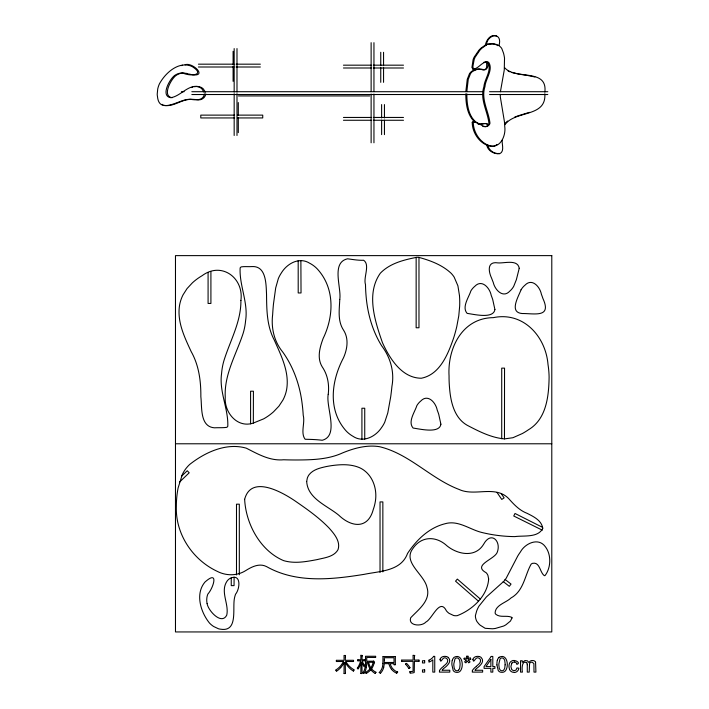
<?xml version="1.0" encoding="UTF-8"?>
<svg xmlns="http://www.w3.org/2000/svg" width="709" height="709" viewBox="0 0 709 709"><rect width="100%" height="100%" fill="white"/><g stroke="black" fill="none" stroke-linecap="round" stroke-linejoin="round"><path stroke-width="1.06" d="M253.343 423.06L263.659 418.859A55.24 55.24 0 0 0 273.444 411.894L278.885 406.204L282.98 399.991A36.868 36.868 0 0 0 286.56 389.915C289.759 372.314 281.145 355.617 274.25 339.992C266.744 325.874 266.708 309.691 266.531 294.138C266.035 284.132 266.327 265.724 251.979 266.575C248.469 266.85 244.88 266.345 241.406 266.859A2.233 2.233 0 0 0 240.138 267.958C239.225 285.532 248.434 302.787 245.598 320.725A63.119 63.119 0 0 1 243.24 333.026C236.443 354.066 224.071 374.201 225.249 397.067C224.071 412.239 237.169 428.511 253.343 423.06L253.414 391.208L250.587 391.208L250.587 423.849M344.149 662.41L344.016 673.435M234.103 577.161L234.05 585.625L231.249 585.625L231.249 577.782M360.987 662.33L360.81 673.417M499.092 45.287C502.708 31.214 486.977 34.174 486.356 45.287M345.354 657.208L345.345 660.318L353.428 660.283M362.219 655.63L362.113 655.993M345.407 673.399L345.398 672.832M395.338 664.643L395.33 656.649M364.506 660.726L364.497 659.849M375.69 657.323L375.681 656.383M401.631 660.203L401.631 661.258M419.072 661.24L419.072 660.203M544.84 93.765C546.462 117.659 515.505 110.125 504.976 124.624M382.922 663.278L382.957 656.649M465.902 91.027L467.249 79.381L469.447 73.754A9.926 9.279 -90 0 1 471.937 71.166L476.235 69.34A14.517 13.568 90 0 1 479.692 69.127M466.903 91.027L468.25 79.381L470.448 73.754A9.926 9.279 -90 0 1 472.938 71.166L477.237 69.34A14.517 13.568 90 0 1 480.693 69.127L483.884 69.588M204.352 93.792C203.687 100.811 195.578 100.182 190.491 99.295A27.943 24.336 90 0 0 186.901 99.544C177.401 100.926 159.046 114.167 157.469 96.486A12.78 11.131 -90 0 1 157.212 94.191L157.726 88.98A22.413 19.524 -90 0 1 159.41 83.901C165.259 73 178.783 60.628 191.926 66.424C206.159 75.216 190.402 76.661 182.842 73.027A15.155 13.196 90 0 0 179.545 73.293L178.358 73.621A17.308 15.075 -90 0 0 174.777 75.393C169.743 78.805 160.216 96.229 170.789 97.709C181.371 96.043 188.789 83.024 200.532 87.118A10.316 8.987 -90 0 1 203.323 88.926L205.459 92.205M205.734 93.792C205.433 98.205 200.594 100.864 196.508 99.623M336.323 660.38L336.323 661.417M500.421 91.745L504.267 69.969L504.524 58.209A33.589 31.134 86.5 0 0 503.47 52.998L501.821 48.629A6.337 5.876 86.5 0 0 501.086 47.592L500.829 47.317A13.542 12.549 86.5 0 0 498.524 45.394L498.223 45.199A8.18 7.586 86.5 0 0 497.239 44.702L494.864 44.038A25.666 23.787 86.5 0 0 492.87 43.754L487.411 44.268L481.907 48.194A48.611 45.066 86.5 0 0 479.887 50.233L475.163 57.154A21.022 19.489 86.5 0 0 474.144 59.645L472.903 66.451L473.195 68.25L474.135 69.03C479.098 67.878 481.996 61.807 487.393 61.86A3.501 3.244 86.5 0 1 488.767 62.445C493.446 69.907 485.505 78.885 484.956 86.64C480.755 99.26 488.616 110.985 489.963 123.109A4.192 3.882 86.5 0 1 489.299 124.757C484.229 130.855 478.061 119.963 472.247 122.285C472.097 131.484 478.371 142.013 487.384 145.354A24.203 22.431 86.5 0 0 490.389 146.151L493.225 146.373L495.272 145.664M366.305 667.417L366.615 664.448A42.584 42.584 0 0 0 366.713 662.268L367.625 662.268A16.972 16.972 0 0 0 370.045 668.8M357.788 659.831L357.779 660.744M365.525 656.366L365.516 662.693A38.304 38.304 0 0 1 365.206 667.036M485.355 45.287C486.099 40.395 490.309 34.005 495.981 35.804M353.543 661.417L353.543 660.416M440.094 659.388C440.794 664.847 442.451 655.621 446.147 658.209C448.957 659.441 447.556 663.11 445.571 664.43A37.772 37.772 0 0 1 443.426 666.3M472.965 659.388C473.656 664.847 475.314 655.621 479.018 658.209C481.828 659.441 480.418 663.11 478.433 664.43A37.772 37.772 0 0 1 476.288 666.3M473.922 121.921L473.302 122.223C473.151 131.413 479.426 141.951 488.439 145.292A24.203 22.431 86.5 0 0 491.452 146.089C501.307 147.286 506.031 134.586 504.737 126.441A54.132 50.179 86.5 0 0 504.391 121.487L500.332 97A30.806 28.555 86.5 0 1 500.27 94.306M521.062 289.759C518.394 296.796 508.867 312.385 522.081 313.52C534.568 313.431 551.965 318.066 542.908 298.489A76.049 76.049 0 0 0 541.401 294.306C540.028 286.853 532.034 277.662 524.926 285.24A17.805 17.805 0 0 0 521.062 289.768M511.889 663.119L510.985 666.141A10.972 10.972 0 0 0 510.994 666.965L511.747 669.606L513.635 670.741L515.939 670.165L516.994 667.94L518.891 668.188A4.901 4.901 0 0 1 514.406 672.522M405.495 664.005L406.301 663.394M505.012 123.384L507.644 121.044M181.442 476.324L187.238 470.767L189.188 472.797L179.377 482.226M458.572 670.182L459.654 668.454L460.079 664.847A30.381 30.381 0 0 0 460.07 663.447L459.654 660.283L458.696 658.679A2.57 2.57 0 0 0 456.933 657.943A2.544 2.544 0 0 0 455.001 658.803L453.822 663.899A29.565 29.565 0 0 0 453.831 665.299L454.247 668.463L455.196 670.067A2.526 2.526 0 0 0 458.59 670.2M409.953 667.86L409.164 668.401M380.441 673.284L380.591 673.125A13.684 13.684 0 0 0 383.746 667.222M396.845 673.204L396.863 673.187A1.223 1.223 0 0 0 397.031 672.876A2.854 2.854 0 0 1 397.705 671.955M353.499 671.06L353.694 670.785A2.747 2.747 0 0 1 354.332 669.961A21.093 21.093 0 0 1 346.214 662.171L345.832 661.479L353.428 661.515M499.154 657.287C507.405 652.856 509.576 667.231 504.835 671.441A4.6 4.6 0 0 1 501.715 672.318L500.669 672.212A4.148 4.148 0 0 1 498.764 671.131A4.573 4.573 0 0 1 498.241 670.492L496.885 664.918M497.009 144.459L495.804 145.327M375.221 673.39L375.416 673.107A2.224 2.224 0 0 1 375.965 672.292M336.731 671.086L336.757 671.068A19.71 19.71 0 0 0 340.701 667.577M474.764 68.551L473.08 69.092L471.919 67.515L473.089 59.707A21.022 19.489 86.5 0 1 474.108 57.225L478.832 50.304A48.611 45.066 86.5 0 1 480.844 48.256L486.347 44.33L491.816 43.816A25.666 23.787 86.5 0 1 493.81 44.1L494.909 44.348M514.769 117.056L516.161 116.498M483.565 62.436L484.38 62.117M373.537 661.16L373.563 661.151A1.108 1.108 0 0 1 373.173 661.205L366.739 661.213L366.739 657.42L375.566 657.465M516.852 116.214L527.301 112.988M191.403 87.579L192.848 87.083M499.526 153.445C494.377 154.332 488.421 150.157 487.721 144.84M181.3 65.609L182.603 65.219M528.054 112.775L529.499 112.341M336.412 660.292L344.069 660.318L344.06 656.995A13.498 13.498 0 0 0 343.971 655.541L344.937 655.435A10.555 10.555 0 0 1 345.327 655.488L345.531 655.559M483.378 123.712L481.314 124.084M485.346 123.552L480.259 124.172A8.322 7.781 -90 0 1 479.222 124.137M194.266 86.728L196.96 86.463M357.903 659.733L360.863 659.778L360.863 657.083A12.992 12.992 0 0 0 360.748 655.276L362.166 655.444M383.073 656.543L383.108 656.543A330.97 330.97 0 0 0 395.17 656.543L395.223 656.543M395.214 664.794L394.177 664.794M345.265 673.55L344.122 673.541M364.364 660.868L362.069 660.823M401.755 660.044L413.125 660.079L413.117 657.066A15.119 15.119 0 0 0 412.993 655.329L413.781 655.373A10.041 10.041 0 0 1 414.446 655.453L414.676 655.533M418.93 661.382L414.446 661.337L414.224 672.345A1.081 1.081 0 0 1 413.914 672.673L411.823 673.027A32.189 32.189 0 0 1 410.502 673.054L410.219 673.027M361.944 673.541L360.961 673.541M485.107 61.94L486.339 61.922A3.501 3.244 86.5 0 1 487.712 62.507C492.392 69.978 484.451 78.956 483.901 86.711C479.701 99.322 487.553 111.047 488.909 123.171A4.192 3.882 86.5 0 1 488.244 124.819L486.675 126.264L484.788 126.814M484.344 123.552L487.021 123.561L488.519 125.28M472.513 68.862L473.577 68.8M473.08 69.092L474.135 69.03M472.247 122.285L473.302 122.223M185.084 64.776C192.112 61.851 207.834 76.687 192.485 74.8M483.813 69.686C487.508 69.899 486.649 64.936 486.542 62.578M364.382 659.733L362.024 659.778L362.033 657.021A8.668 8.668 0 0 1 362.086 656.1M357.939 660.868L360.686 660.823M375.566 656.268L365.658 656.259M336.447 661.515L343.546 661.479M401.79 661.382L413.125 661.337L413.072 671.326L409.572 671.636A4.414 4.414 0 0 1 409.979 672.628A1.347 1.347 0 0 0 410.094 672.93M172.172 97.709C161.608 96.229 171.135 78.805 176.16 75.393A17.308 15.075 -90 0 1 179.749 73.621L180.928 73.293A15.155 13.196 90 0 1 184.234 73.027L185.262 73.133M504.471 438.898L512.926 437.719L522.382 433.527A75.322 75.322 0 0 0 528.533 429.707C546.497 419.063 548.828 395.95 549.103 377.099A91.337 91.337 0 0 0 548.013 364.506C545.708 336.394 523.348 311.402 493.34 317.641C462.135 317.951 447.414 348.367 449.054 375.983A123.1 123.1 0 0 0 449.541 387.912C450.685 402.331 454.487 419.179 468.782 426.1C479.949 431.914 491.762 437.781 504.471 438.898L504.542 368.131L501.715 368.131L501.715 438.694M198.423 64.173L233.97 64.173M236.106 64.173L260.363 64.173M343.448 65.175L371.215 65.175M373.288 65.175L403.492 65.175M198.423 67L233.97 67M236.106 67L260.363 67M343.448 67.993L371.215 67.993M373.288 67.993L403.492 67.993M181.407 91.7L184.11 91.7M191.838 91.7L482.102 91.7M489.547 91.7L547.809 91.7M191.838 94.527L482.102 94.527M489.547 94.527L547.809 94.527M238.419 95.937L369.708 95.937M234.644 115.124L200.789 115.124L200.789 117.942L234.644 117.942M237.435 115.124L262.738 115.124L262.738 117.942L237.435 117.942M343.448 117.446L371.215 117.446M373.288 117.446L403.492 117.446M343.448 120.264L371.215 120.264M373.288 120.264L403.492 120.264M175.477 443.781L551.788 443.781M433.5 656.366L434.741 656.366L434.741 672.105L432.818 672.105L432.818 659.84A11.947 11.947 0 0 1 428.945 662.109L428.972 660.301M373.173 662.268L368.671 662.268A15.846 15.846 0 0 0 370.798 667.851M388.878 663.633L384.189 663.633A21.828 21.828 0 0 1 383.684 667.204M418.957 660.044L414.446 660.079L414.446 657.597A10.564 10.564 0 0 1 414.508 656.25L414.712 655.612M472.868 121.983L474.8 122.32M373.785 661.089L374.591 662.206A1.764 1.764 0 0 0 374.308 662.88M195.409 99.517L191.882 99.295A27.943 24.336 90 0 0 188.293 99.544C179.873 100.589 172.278 107.378 163.549 105.216M485.24 123.481L486.684 123.853L487.517 125.28M527.381 75.464L519.263 74.188M480.808 69.252C486.002 71.857 489.139 67.346 487.544 62.578M528.196 75.597L534.914 76.98M196.836 86.533L199.149 87.118A10.316 8.987 -90 0 1 201.932 88.926L204.077 92.205M518.465 74.055L511.871 72.522M186.263 73.311L188.266 73.789M479.302 656.543L478.017 656.374A8.065 8.065 0 0 0 477.192 656.383L476.678 656.445A4.573 4.573 0 0 0 472.859 659.352M446.431 656.543L445.146 656.374A8.065 8.065 0 0 0 444.33 656.383L443.807 656.445A4.573 4.573 0 0 0 439.997 659.352M191.403 74.587L189.285 74.064M482.811 126.362L483.565 126.619M495.795 44.614L496.176 44.764A8.18 7.586 86.5 0 1 496.858 45.092M375.079 673.382L374.857 673.275A17.991 17.991 0 0 1 370.789 669.766M353.348 671.068L352.497 670.528A21.651 21.651 0 0 1 345.239 662.25M508.087 71.033L509.913 71.839M542.296 530.164L513.741 516.001L515.018 513.476L542.704 527.425M396.499 673.107L396.526 673.116A13.063 13.063 0 0 1 391.492 669.278M477.254 123.463L478.548 124.172M380.237 673.302L380.086 673.16A3.625 3.625 0 0 0 379.244 672.513M162.086 104.338L162.76 104.835M336.412 671.148L336.226 670.918A2.694 2.694 0 0 0 335.534 670.156A19.639 19.639 0 0 0 343.431 661.426M505.021 579.413L511.029 584.083L509.301 586.316L503.222 581.593M475.278 122.497C467.204 115.505 465.778 103.877 465.831 93.81M480.232 598.954L457.332 579.093L455.532 581.167L478.407 601.117M496.548 36.124L497.009 36.54M448.274 657.465C452.493 661.692 446.617 666.238 443.444 668.693A13.072 13.072 0 0 0 443.045 669.066A6.31 6.31 0 0 0 442.088 670.253L449.781 670.253L449.781 672.105L439.42 672.105A3.43 3.43 0 0 1 439.642 670.767M504.622 67.701C515.514 80.188 547.676 67.984 544.866 92.126M408.756 668.392L408.809 668.454A22.954 22.954 0 0 0 405.548 664.182M526.805 662.8C521.487 659.335 521.824 670.342 522.462 672.105L520.539 672.105L520.539 660.753L522.258 660.753L522.258 662.348L525.014 660.54L527.443 660.841L528.905 662.481L530.031 661.275A3.829 3.829 0 0 1 531.883 660.522L533.39 660.584A2.969 2.969 0 0 1 535.605 662.25M501.369 493.827L504.108 497.86L501.777 499.446L497.009 492.445M409.944 667.568L409.953 667.586A22.351 22.351 0 0 0 406.567 663.411M509.558 669.509L509.027 667.16A8.375 8.375 0 0 1 509.567 663.234A4.343 4.343 0 0 1 511.455 661.169C513.928 658.705 521.859 663.039 516.834 664.377A2.863 2.863 0 0 0 514.397 661.896M535.561 662.277L535.915 672.105L534.001 672.105L533.895 663.58L532.06 662.162A2.809 2.809 0 0 0 529.969 662.933A2.26 2.26 0 0 0 529.579 663.553L529.206 672.105L527.283 672.105L527.283 664.723M207.108 603.589C208.162 610.671 221.598 625.453 226.756 615.12C229.255 603.784 219.746 591.412 227.226 580.884A10.316 10.316 0 0 1 229.973 578.438C241.503 572.863 240.112 588.771 235.556 594.213A27.943 27.943 0 0 0 234.457 598.192C232.304 608.659 238.259 632.056 220.667 629.202A12.78 12.78 0 0 1 218.399 628.741L213.666 626.508A22.413 22.413 0 0 1 209.474 623.034C200.691 612.204 194.966 593.876 204.972 582.062C219.178 569.318 213.48 587.841 207.861 594.062A15.155 15.155 0 0 0 206.886 597.731L206.753 599.123A17.308 17.308 0 0 0 207.108 603.589M486.72 144.84C487.526 150.778 494.129 154.376 499.73 153.711C504.675 151.46 501.857 144.45 502.14 140.249M394.018 664.661L394.018 663.633L390.18 663.633A11.566 11.566 0 0 0 397.652 672.079M459.467 295.564L457.908 285.816L454.177 277.139A26.082 26.082 0 0 0 451.163 273.311C442.274 264.927 430.363 260.487 418.744 257.34A6.478 6.478 0 0 0 418.035 257.287L417.45 257.287A8.721 8.721 0 0 0 416.759 257.314C403.749 259.884 389.826 263.323 380.334 273.204C365.844 293.677 374.964 321.186 382.479 342.739C389.684 358.532 401.861 378.181 421.341 378.234C439.979 374.556 448.008 354.146 453.583 338.149A144.707 144.707 0 0 0 456.791 326.503L458.776 315.842L459.662 306.173A88.076 88.076 0 0 0 459.467 295.564M362.077 673.036L361.909 662.064A15.633 15.633 0 0 0 363.726 666.061A1.631 1.631 0 0 0 363.894 666.292M345.389 672.575L345.265 662.233M466.832 93.81C466.859 104.32 468.277 117.694 478.221 123.614A8.322 7.781 -90 0 0 481.26 124.172M300.882 260.628L301.033 292.959L298.205 292.959L298.188 260.682M418.975 257.376L418.975 327.762L416.148 327.762L416.148 257.376M384.446 104.569L384.446 117.96M384.446 120.167L384.446 134.613M383.56 52.298L383.56 65.689M383.56 67.559L383.56 82.341M382.851 571.879L382.851 501.919L380.033 501.919L380.033 572.473M381.619 104.569L381.619 117.96M381.619 120.167L381.619 134.613M380.742 52.298L380.742 65.689M380.742 67.559L380.742 82.341M373.953 42.673L373.953 91.248M373.953 94.058L373.953 142.801M371.126 42.673L371.126 91.248M371.126 94.058L371.126 142.801M364.736 439.172L364.736 408.233L361.918 408.233L361.918 439.208M239.314 574.733L239.314 504.179L236.496 504.179L236.496 574.928M238.304 102.575L238.304 115.434M238.304 117.614L238.304 132.627M236.992 48.575L236.992 92.055M236.992 93.694L236.992 135.49M234.165 48.575L234.165 92.055M234.165 93.694L234.165 135.49M233.101 51.296L233.101 64.696M233.101 66.336L233.101 81.34M210.91 271.813L210.91 303.452L208.083 303.452L208.083 272.522M497.47 45.456A13.542 12.549 86.5 0 1 497.771 45.66M345.372 657.208A7.453 7.453 0 0 1 345.425 656.091M344.157 662.419A22.555 22.555 0 0 1 340.71 667.586M375.992 672.265A14.375 14.375 0 0 1 371.516 668.853M374.192 662.862A19.382 19.382 0 0 1 371.613 668.862M365.135 667.027A12.266 12.266 0 0 1 362.937 672.752M362.884 672.699A2.774 2.774 0 0 1 363.566 673.24A1.188 1.188 0 0 0 363.779 673.417M366.296 667.417A13.985 13.985 0 0 1 364.098 673.231M370.142 668.791A16.812 16.812 0 0 1 365.321 672.46A2.145 2.145 0 0 1 366.004 673.16M366.181 673.399A1.25 1.25 0 0 1 366.021 673.151M370.86 669.775A20.552 20.552 0 0 1 366.509 673.249M373.129 662.259A15.625 15.625 0 0 1 370.887 667.86M364.55 665.308A14.721 14.721 0 0 1 362.095 660.815M364.116 666.097A4.733 4.733 0 0 1 364.568 665.272M360.615 660.806A21.731 21.731 0 0 1 357.354 668.17M357.309 668.117A2.065 2.065 0 0 1 357.77 668.879M360.952 662.321A21.5 21.5 0 0 1 358.222 668.897M382.904 663.278A20.88 20.88 0 0 1 382.408 667.089A11.991 11.991 0 0 1 379.235 672.495M391.474 669.287A14.375 14.375 0 0 1 388.904 663.624M433.589 656.428A9.678 9.678 0 0 1 428.901 660.132M446.431 656.552A4.431 4.431 0 0 1 448.283 657.465M439.412 670.617A13.95 13.95 0 0 1 443.524 666.46M452.227 660.327A16.351 16.351 0 0 0 451.917 664.909L453.202 670.492A4.573 4.573 0 0 0 453.725 671.122A4.148 4.148 0 0 0 455.63 672.212L456.667 672.362A4.6 4.6 0 0 0 459.84 671.503C464.475 667.196 462.401 652.883 454.114 657.287A5.973 5.973 0 0 0 452.333 660.354M472.513 670.767A3.43 3.43 0 0 0 472.291 672.105L482.643 672.105L482.643 670.253L474.959 670.253A6.31 6.31 0 0 1 475.916 669.074A13.072 13.072 0 0 1 476.315 668.693C479.479 666.238 485.364 661.692 481.136 657.465A4.431 4.431 0 0 0 479.293 656.552M472.283 670.617A13.95 13.95 0 0 1 476.395 666.46M496.965 664.909A16.351 16.351 0 0 1 497.275 660.327M497.372 660.354A5.973 5.973 0 0 1 499.109 657.243M511.863 663.092A3.137 3.137 0 0 1 514.371 662.082M509.558 669.509A4.733 4.733 0 0 0 510.418 670.838A4.724 4.724 0 0 0 513.059 672.265L513.6 672.336A6.603 6.603 0 0 0 514.397 672.354M526.876 662.773A3.545 3.545 0 0 1 527.221 664.723M328.232 394.337C325.644 406.594 339.576 435.884 322.196 440.271C316.515 439.527 310.808 439.385 305.127 439.261C300.262 432.96 305.287 422.83 303.222 415.261A161.962 161.962 0 0 0 302.078 403.217C299.783 384.952 293.499 367.049 282.74 352.018C274.117 341.578 271.015 327.921 272.646 314.628A265.84 265.84 0 0 1 273.452 304.152L275.695 287.916L278.336 278.593A30.611 30.611 0 0 1 281.278 273.089C286.879 263.624 299.242 256.64 309.611 263.199A29.14 29.14 0 0 1 313.298 265.467A27.952 27.952 0 0 1 317.845 269.562C334.958 288.749 333.868 316.418 323.136 338.45C319.821 347.366 316.808 357.939 322.143 366.739C327.744 374.866 329.401 384.659 328.232 394.337M384.269 659.875L384.225 662.472L394.018 662.472L394.018 657.739L384.269 657.739L384.269 659.875M488.661 579.005C487.535 595.985 472.345 609.873 457.287 615.642A9.926 9.926 0 0 1 453.574 615.483L449.098 613.374A14.517 14.517 0 0 1 446.404 610.83C439.713 597.412 432.33 618.966 425.879 622.05C421.713 626.862 407.79 625.958 410.715 617.734C418.523 609.474 431.099 600.434 426.995 587.398C424.239 574.237 402.295 562.317 412.913 548.5C421.421 535.836 436.283 535.836 447.042 545.895C457.837 554.624 475.491 558.036 483.715 544.104C491.142 530.678 501.502 541.295 497.239 552.284C494.536 559.481 472.15 565.091 486.108 572.695A8.322 8.322 0 0 1 487.934 575.442L488.661 579.005M339.762 299.49C339.354 309.904 337.422 321.08 343.67 330.332C348.952 338.76 347.304 349.138 343.511 357.77C331.652 380.113 327.629 408.747 344.92 429.548A27.952 27.952 0 0 0 349.298 433.828A29.14 29.14 0 0 0 352.887 436.239C362.981 443.214 375.61 436.744 381.602 427.518A30.611 30.611 0 0 0 384.765 422.139L387.788 412.93L390.694 396.801A265.84 265.84 0 0 0 391.926 386.361C394.629 371.888 390.429 357.336 381.61 345.717C372.473 330.961 367.652 313.857 366.136 296.646A161.962 161.962 0 0 1 365.489 284.566C363.132 277.565 370.39 264.856 363.655 260.265C358.231 260.487 352.914 259.494 347.552 258.803C330.837 262.534 341.658 287.783 339.762 299.49M440.901 424.212C439.491 433.881 419.852 428.945 413.108 428.059C407.622 421.82 414.703 412.319 416.874 405.575A17.805 17.805 0 0 1 420.747 401.046C427.855 393.468 435.84 402.659 437.223 410.112A76.049 76.049 0 0 1 438.729 414.295L440.901 424.212M494.909 309.532C493.499 319.201 473.869 314.264 467.116 313.378C461.63 307.139 468.711 297.638 470.882 290.894A17.805 17.805 0 0 1 474.755 286.365C481.863 278.788 489.857 287.978 491.231 295.431A76.049 76.049 0 0 1 492.737 299.615L494.909 309.532M512.049 617.867L510.471 621.031L505.969 624.744A21.022 21.022 0 0 1 503.576 626.056L495.29 628.466A48.611 48.611 0 0 1 492.303 628.777L485.169 628.307L480.161 625.17A25.666 25.666 0 0 1 478.61 623.636L476.98 621.571A8.18 8.18 0 0 1 476.439 620.535L476.297 620.18A13.542 13.542 0 0 1 475.491 617.158L475.438 616.777A6.337 6.337 0 0 1 475.438 615.474L476.687 610.936A33.589 33.589 0 0 1 478.965 606.133L486.356 596.978L503.824 581.291A30.806 30.806 0 0 0 506.253 578.119L517.712 556.078A54.132 54.132 0 0 1 520.441 551.93C524.554 544.175 536.669 537.847 543.865 545.008A24.203 24.203 0 0 1 545.974 547.596C551.513 555.661 550.822 568.352 544.902 575.717L544.184 575.548C539.788 572.296 539.957 561.856 532.698 563.309A4.192 4.192 0 0 0 531.112 564.178C524.74 575.531 523.774 590.916 510.994 597.971C506.129 602.739 495.263 604.963 495.104 613.019A3.501 3.501 0 0 0 495.928 614.375C500.43 617.911 506.802 615.022 511.712 617.317L512.049 617.867M306.687 481.473C307.653 498.773 327.301 505.659 338.813 515.239C351.283 527.212 367.98 529.534 373.28 509.461A43.949 43.949 0 0 0 375.079 502.92C377.534 491.204 373.971 477.706 364.107 470.368A24.833 24.833 0 0 0 358.834 467.391C350.202 463.952 340.621 464.377 331.59 465.645A106.253 106.253 0 0 0 325.936 466.637C319.963 467.967 313.307 469.518 309.257 474.507A12.328 12.328 0 0 0 307.289 478.238L306.687 481.473M505.118 664.847L504.693 668.454L503.612 670.182A2.526 2.526 0 0 1 500.235 670.076L499.287 668.463L498.87 665.299A29.565 29.565 0 0 1 498.861 663.899L500.058 658.821A2.544 2.544 0 0 1 501.972 657.952A2.57 2.57 0 0 1 503.744 658.679L504.693 660.283L505.109 663.447A30.381 30.381 0 0 1 505.118 664.847M240.909 300.492C241.131 322.072 229.849 341.144 223.752 361.244A63.119 63.119 0 0 0 221.571 373.581C219.001 391.563 228.458 408.676 227.802 426.26A2.233 2.233 0 0 1 226.552 427.376C222.564 427.917 218.461 427.58 214.437 427.811C199.752 426.729 202.1 407.205 200.851 396.739C200.975 381.176 198.954 365.365 191.182 351.602C184.473 337.103 176.816 321.416 179.607 304.994A36.868 36.868 0 0 1 183.037 294.864L187.043 288.598L192.396 282.829A55.24 55.24 0 0 1 202.083 275.712C221.536 261.169 244.011 277.955 240.909 300.492M244.649 499.296C245.828 523.854 260.256 550.751 283.582 560.615C294.536 563.894 306.066 561.67 317.029 559.623C324.368 557.779 333.93 556.973 338.025 549.661C340.772 541.437 334.161 533.762 329.073 528.037C319.546 518.146 308.335 510.099 297.071 502.326C284.123 493.163 251.358 473.754 244.649 499.296M519.227 268.286L516.382 279.638L513.697 286.356A17.805 17.805 0 0 1 509.957 290.982C503.053 298.746 494.82 289.777 493.242 282.368A76.049 76.049 0 0 1 491.621 278.22C488.341 271.281 486.986 261.054 498.002 262.906C504.516 263.411 517.792 259.06 519.227 268.286M468.037 657.03L467.843 658.821A18.735 18.735 0 0 1 470.368 657.801L470.856 659.308A13.356 13.356 0 0 1 468.197 659.911A14.898 14.898 0 0 1 469.464 661.267L470.032 661.922L468.746 662.835A17.84 17.84 0 0 1 468.162 661.976L467.089 660.903A16.635 16.635 0 0 1 465.91 662.844L464.634 661.922L465.583 660.788A14.012 14.012 0 0 1 466.336 659.973C465.193 659.973 462.162 658.617 464.882 658.005A14.907 14.907 0 0 1 466.761 658.812L466.566 656.738A12.425 12.425 0 0 1 466.54 656.162L468.091 656.162A17.929 17.929 0 0 1 468.037 657.03M542.748 528.373C538.131 537.945 523.845 535.357 514.831 536.607C503.656 536.518 492.48 535.091 481.633 532.424C469.447 529.384 458.085 519.821 444.889 523.783C428.856 527.815 416.405 540.01 407.533 553.454C401.072 571.25 379.864 571.091 364.293 574.325C331.874 579.537 296.442 583.498 266.602 566.624C259.459 562.902 251.899 566.704 245.766 570.559C237.152 576.062 226.127 575.983 217.167 571.312C192.538 559.747 175.3 533.833 176.346 506.341A96.078 96.078 0 0 1 178.11 487.925L182.373 474.348A33.474 33.474 0 0 1 189.56 464.555C205.007 452.307 226.375 442.372 246.289 448.177C258.032 454.114 269.863 461.08 283.662 459.769A373.944 373.944 0 0 0 298.117 459.973C313.112 459.875 328.604 459.299 342.474 452.954C354.101 448.159 366.837 444.649 379.483 446.688C409.403 453.769 430.717 478.699 459.095 489.458C474.835 496.823 494.864 484.841 508.521 498.418C513.83 504.365 519.369 510.374 527.017 513.289C533.407 516.489 541.756 520.433 542.748 528.373M490.876 659.521L485.966 666.584L490.876 666.584L490.876 659.521M491.231 656.437L484.079 666.584L484.079 668.348L490.876 668.348L490.876 672.105L492.799 672.105L492.799 668.348L494.917 668.348L494.917 666.584L492.799 666.584L492.799 656.437L491.231 656.437M551.788 255.621L175.477 255.621L175.477 631.941L551.788 631.941L551.788 255.621M424.673 660.753L422.475 660.753L422.475 662.942L424.673 662.942L424.673 660.753M424.673 669.908L422.475 669.908L422.475 672.105L424.673 672.105L424.673 669.908"/></g></svg>
